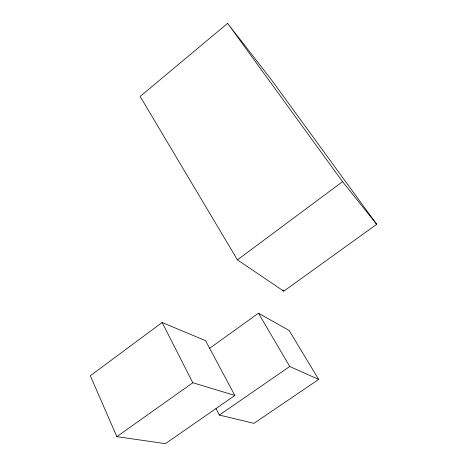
<?xml version="1.0" encoding="UTF-8"?>
<svg xmlns="http://www.w3.org/2000/svg" width="467" height="467" viewBox="0 0 467 467"><rect width="100%" height="100%" fill="white"/><g stroke="black" fill="none" stroke-linecap="round" stroke-linejoin="round"><path stroke-width="0.7" d="M227.622 23.35L140.141 96.459L237.434 259.868L283.79 291.175L376.7 224.312L270.918 79.116L227.622 23.35L342.544 181.675L376.7 224.312M237.434 259.868L342.544 181.675M162.142 322.504L90.3 375.766L116.849 436.645L165.394 443.65L234.86 395.461L205.544 340.647L162.142 322.504L192.801 382.742L234.86 395.461M209.344 348.499L258.467 313.217L289.143 330.449L318.675 379.438L253.966 423.336L219.367 415.064L216.023 408.578M116.849 436.645L192.801 382.742M219.367 415.064L289.744 366.484L318.675 379.438M283.025 289.937L283.79 291.175M258.467 313.217L289.744 366.484"/></g></svg>
